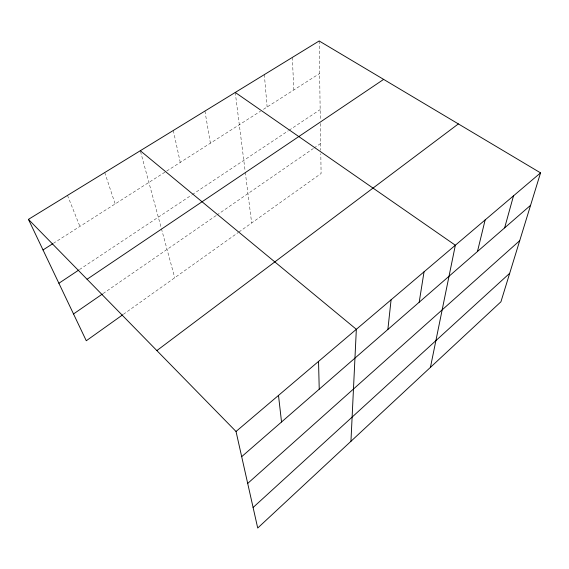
<?xml version="1.0" encoding="UTF-8"?>
<svg xmlns="http://www.w3.org/2000/svg" width="569" height="569" viewBox="0 0 569 569"><rect width="100%" height="100%" fill="white"/><g stroke="black" fill="none" stroke-linecap="round" stroke-linejoin="round"><path stroke-width="0.43" stroke-dasharray="2.85 2.13" d="M123.366 314.337L238.219 232.529M238.93 232.024L321.094 173.502L320.802 153.694M103.074 293.568L216.149 215.559M216.874 215.054L313.341 148.502M314.074 147.997L320.653 143.459M79.475 269.578L191.568 195.075M192.294 194.591L288.355 130.742M289.08 130.258L320.155 109.604M53.344 243.354L260.531 111.204M263.461 109.333L319.629 73.508M67.498 195.402L79.902 226.419M104.746 172.542L115.158 203.93M140.536 151.582L161.226 227.927M161.454 228.759L174.733 277.75M173.31 130.465L180.266 162.4M204.932 111.062L210.381 143.189M235.253 92.455L245.182 171.433M245.289 172.286L251.654 222.963M264.35 74.603L267.117 107M292.295 57.455L293.874 89.938M319.152 40.968L320.311 119.995M320.361 123.459L320.752 150.28"/><path stroke-width="0.85" d="M350.952 441.302L356.343 329.309L140.301 150.721M387.873 329.472L391.081 299.806M419.189 302.224L424.04 271.818M430.434 367.368L455.349 245.232L235.253 92.455M477.469 251.512L485.137 219.94M504.632 227.877L513.501 195.85M540.55 172.876L500.933 301.79L257.714 528.032L236.028 431.48L28.45 219.364L319.152 40.968L540.55 172.876L236.028 431.48M253.098 507.484L509.696 273.276M247.693 483.43L519.717 240.659M241.683 456.665L530.585 205.288M156.866 350.589L458.372 123.914M122.648 314.849L86.282 340.753L28.45 219.364M73.515 313.96L102.349 294.066M87.071 279.265L383.641 79.39M58.892 283.262L78.742 270.069M43.016 249.94L52.604 243.824M278.497 395.419L281.534 421.992M318.533 361.415L319.237 389.189"/></g></svg>
